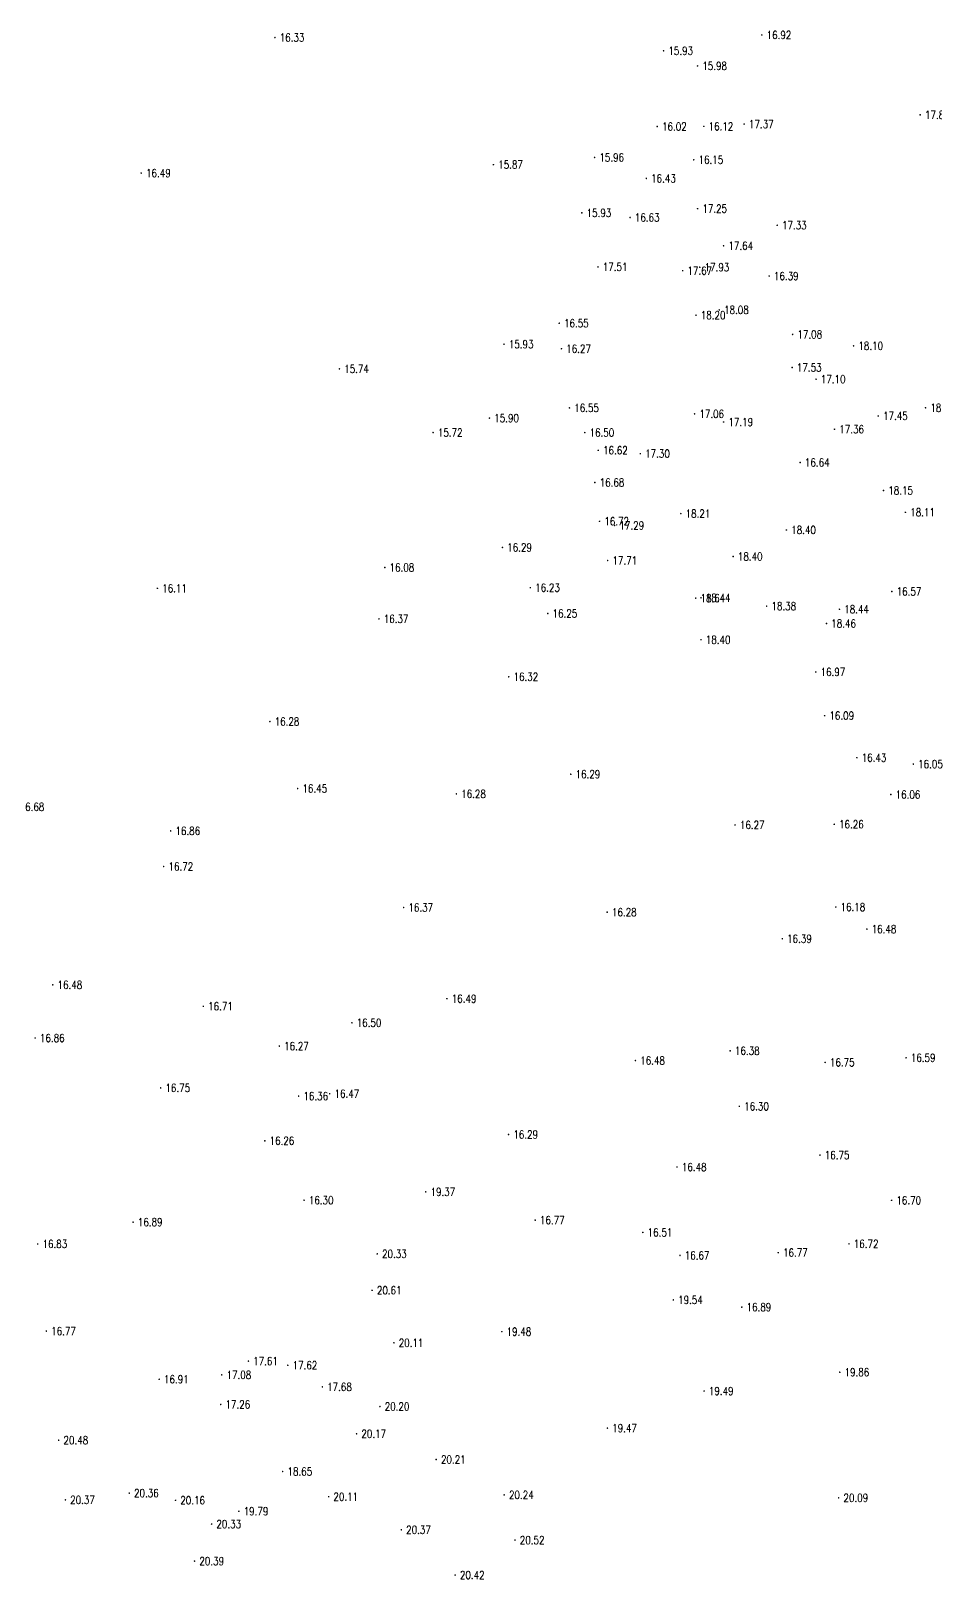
# Model space of a CAD drawing. Extents: x 476861 to 479475, y 2367369 to 2370541.
# Drawn here: x 477506.9 to 477619.9, y 2369036.1 to 2369229.6 of the extents above; entities that cross this region are included whole.
import ezdxf
from ezdxf.enums import TextEntityAlignment as Align

# ---------------------------------------------------------------- set-up
doc = ezdxf.new("R2010")
doc.units = 0
doc.header["$LTSCALE"] = 0.5
doc.layers.get('0').update_dxf_attribs({"linetype": 'CONTINUOUS'})
doc.layers.add('GCD', color=1, linetype='CONTINUOUS')
doc.styles.add('HZ', font='rs.shx', dxfattribs={"width": 0.8, "bigfont": 'hztxt.shx'})

# ---------------------------------------------------------------- blocks, each defined once
blk = doc.blocks.new('GC200')
at = {"linetype": 'Continuous', "const_width": 0.2, "flags": 128}
blk.add_lwpolyline([(-0.1, 0, 1), (0.1, 0, 1)], format="xyb", close=True, dxfattribs=at)

msp = doc.modelspace()

# ---------------------------------------------------------------- block references
at = {"layer": 'GCD', "linetype": 'Continuous'}
ref = msp.add_blockref('GC200', (477537.429, 2369228.772, 16.33), dxfattribs=dict(at, xscale=0.5, yscale=0.5, zscale=0.5))
ref.add_attrib('height', '16.33', dxfattribs={"linetype": 'Continuous', "height": 1, "style": 'HZ', "width": 0.8}).set_placement((477538.029, 2369228.772, 16.33), align=Align.MIDDLE_LEFT)
ref = msp.add_blockref('GC200', (477598.288, 2369229.097, 16.924), dxfattribs=dict(at, xscale=0.5, yscale=0.5, zscale=0.5))
ref.add_attrib('height', '16.92', dxfattribs={"linetype": 'Continuous', "height": 1, "style": 'HZ', "width": 0.8}).set_placement((477598.888, 2369229.097, 16.924), align=Align.MIDDLE_LEFT)
ref = msp.add_blockref('GC200', (477586.009, 2369227.116, 15.926), dxfattribs=dict(at, xscale=0.5, yscale=0.5, zscale=0.5))
ref.add_attrib('height', '15.93', dxfattribs={"linetype": 'Continuous', "height": 1, "style": 'HZ', "width": 0.8}).set_placement((477586.609, 2369227.116, 15.926), align=Align.MIDDLE_LEFT)
ref = msp.add_blockref('GC200', (477590.251, 2369225.227, 15.978), dxfattribs=dict(at, xscale=0.5, yscale=0.5, zscale=0.5))
ref.add_attrib('height', '15.98', dxfattribs={"linetype": 'Continuous', "height": 1, "style": 'HZ', "width": 0.8}).set_placement((477590.851, 2369225.227, 15.978), align=Align.MIDDLE_LEFT)
ref = msp.add_blockref('GC200', (477618.084, 2369219.113, 17.89), dxfattribs=dict(at, xscale=0.5, yscale=0.5, zscale=0.5))
ref.add_attrib('height', '17.89', dxfattribs={"linetype": 'Continuous', "height": 1, "style": 'HZ', "width": 0.8}).set_placement((477618.684, 2369219.113, 17.89), align=Align.MIDDLE_LEFT)
ref = msp.add_blockref('GC200', (477585.212, 2369217.654, 16.02), dxfattribs=dict(at, xscale=0.5, yscale=0.5, zscale=0.5))
ref.add_attrib('height', '16.02', dxfattribs={"linetype": 'Continuous', "height": 1, "style": 'HZ', "width": 0.8}).set_placement((477585.812, 2369217.654, 16.02), align=Align.MIDDLE_LEFT)
ref = msp.add_blockref('GC200', (477591.037, 2369217.675, 16.115), dxfattribs=dict(at, xscale=0.5, yscale=0.5, zscale=0.5))
ref.add_attrib('height', '16.12', dxfattribs={"linetype": 'Continuous', "height": 1, "style": 'HZ', "width": 0.8}).set_placement((477591.637, 2369217.675, 16.115), align=Align.MIDDLE_LEFT)
ref = msp.add_blockref('GC200', (477596.075, 2369217.964, 17.373), dxfattribs=dict(at, xscale=0.5, yscale=0.5, zscale=0.5))
ref.add_attrib('height', '17.37', dxfattribs={"linetype": 'Continuous', "height": 1, "style": 'HZ', "width": 0.8}).set_placement((477596.675, 2369217.964, 17.373), align=Align.MIDDLE_LEFT)
ref = msp.add_blockref('GC200', (477564.735, 2369212.893, 15.87), dxfattribs=dict(at, xscale=0.5, yscale=0.5, zscale=0.5))
ref.add_attrib('height', '15.87', dxfattribs={"linetype": 'Continuous', "height": 1, "style": 'HZ', "width": 0.8}).set_placement((477565.335, 2369212.893, 15.87), align=Align.MIDDLE_LEFT)
ref = msp.add_blockref('GC200', (477577.385, 2369213.791, 15.961), dxfattribs=dict(at, xscale=0.5, yscale=0.5, zscale=0.5))
ref.add_attrib('height', '15.96', dxfattribs={"linetype": 'Continuous', "height": 1, "style": 'HZ', "width": 0.8}).set_placement((477577.985, 2369213.791, 15.961), align=Align.MIDDLE_LEFT)
ref = msp.add_blockref('GC200', (477589.775, 2369213.502, 16.148), dxfattribs=dict(at, xscale=0.5, yscale=0.5, zscale=0.5))
ref.add_attrib('height', '16.15', dxfattribs={"linetype": 'Continuous', "height": 1, "style": 'HZ', "width": 0.8}).set_placement((477590.375, 2369213.502, 16.148), align=Align.MIDDLE_LEFT)
ref = msp.add_blockref('GC200', (477520.717, 2369211.839, 16.49), dxfattribs=dict(at, xscale=0.5, yscale=0.5, zscale=0.5))
ref.add_attrib('height', '16.49', dxfattribs={"linetype": 'Continuous', "height": 1, "style": 'HZ', "width": 0.8}).set_placement((477521.317, 2369211.839, 16.49), align=Align.MIDDLE_LEFT)
ref = msp.add_blockref('GC200', (477583.847, 2369211.173, 16.43), dxfattribs=dict(at, xscale=0.5, yscale=0.5, zscale=0.5))
ref.add_attrib('height', '16.43', dxfattribs={"linetype": 'Continuous', "height": 1, "style": 'HZ', "width": 0.8}).set_placement((477584.447, 2369211.173, 16.43), align=Align.MIDDLE_LEFT)
ref = msp.add_blockref('GC200', (477575.785, 2369206.864, 15.926), dxfattribs=dict(at, xscale=0.5, yscale=0.5, zscale=0.5))
ref.add_attrib('height', '15.93', dxfattribs={"linetype": 'Continuous', "height": 1, "style": 'HZ', "width": 0.8}).set_placement((477576.385, 2369206.864, 15.926), align=Align.MIDDLE_LEFT)
ref = msp.add_blockref('GC200', (477590.254, 2369207.39, 17.254), dxfattribs=dict(at, xscale=0.5, yscale=0.5, zscale=0.5))
ref.add_attrib('height', '17.25', dxfattribs={"linetype": 'Continuous', "height": 1, "style": 'HZ', "width": 0.8}).set_placement((477590.854, 2369207.39, 17.254), align=Align.MIDDLE_LEFT)
ref = msp.add_blockref('GC200', (477581.82, 2369206.286, 16.634), dxfattribs=dict(at, xscale=0.5, yscale=0.5, zscale=0.5))
ref.add_attrib('height', '16.63', dxfattribs={"linetype": 'Continuous', "height": 1, "style": 'HZ', "width": 0.8}).set_placement((477582.42, 2369206.286, 16.634), align=Align.MIDDLE_LEFT)
ref = msp.add_blockref('GC200', (477600.207, 2369205.317, 17.326), dxfattribs=dict(at, xscale=0.5, yscale=0.5, zscale=0.5))
ref.add_attrib('height', '17.33', dxfattribs={"linetype": 'Continuous', "height": 1, "style": 'HZ', "width": 0.8}).set_placement((477600.807, 2369205.317, 17.326), align=Align.MIDDLE_LEFT)
ref = msp.add_blockref('GC200', (477593.511, 2369202.75, 17.642), dxfattribs=dict(at, xscale=0.5, yscale=0.5, zscale=0.5))
ref.add_attrib('height', '17.64', dxfattribs={"linetype": 'Continuous', "height": 1, "style": 'HZ', "width": 0.8}).set_placement((477594.111, 2369202.75, 17.642), align=Align.MIDDLE_LEFT)
ref = msp.add_blockref('GC200', (477577.81, 2369200.107, 17.506), dxfattribs=dict(at, xscale=0.5, yscale=0.5, zscale=0.5))
ref.add_attrib('height', '17.51', dxfattribs={"linetype": 'Continuous', "height": 1, "style": 'HZ', "width": 0.8}).set_placement((477578.41, 2369200.107, 17.506), align=Align.MIDDLE_LEFT)
ref = msp.add_blockref('GC200', (477588.392, 2369199.64, 17.674), dxfattribs=dict(at, xscale=0.5, yscale=0.5, zscale=0.5))
ref.add_attrib('height', '17.67', dxfattribs={"linetype": 'Continuous', "height": 1, "style": 'HZ', "width": 0.8}).set_placement((477588.992, 2369199.64, 17.674), align=Align.MIDDLE_LEFT)
ref = msp.add_blockref('GC200', (477590.532, 2369200.072, 17.933), dxfattribs=dict(at, xscale=0.5, yscale=0.5, zscale=0.5))
ref.add_attrib('height', '17.93', dxfattribs={"linetype": 'Continuous', "height": 1, "style": 'HZ', "width": 0.8}).set_placement((477591.132, 2369200.072, 17.933), align=Align.MIDDLE_LEFT)
ref = msp.add_blockref('GC200', (477599.203, 2369198.971, 16.393), dxfattribs=dict(at, xscale=0.5, yscale=0.5, zscale=0.5))
ref.add_attrib('height', '16.39', dxfattribs={"linetype": 'Continuous', "height": 1, "style": 'HZ', "width": 0.8}).set_placement((477599.803, 2369198.971, 16.393), align=Align.MIDDLE_LEFT)
ref = msp.add_blockref('GC200', (477590.057, 2369194.069, 18.201), dxfattribs=dict(at, xscale=0.5, yscale=0.5, zscale=0.5))
ref.add_attrib('height', '18.20', dxfattribs={"linetype": 'Continuous', "height": 1, "style": 'HZ', "width": 0.8}).set_placement((477590.657, 2369194.069, 18.201), align=Align.MIDDLE_LEFT)
ref = msp.add_blockref('GC200', (477592.97, 2369194.734, 18.081), dxfattribs=dict(at, xscale=0.5, yscale=0.5, zscale=0.5))
ref.add_attrib('height', '18.08', dxfattribs={"linetype": 'Continuous', "height": 1, "style": 'HZ', "width": 0.8}).set_placement((477593.57, 2369194.734, 18.081), align=Align.MIDDLE_LEFT)
ref = msp.add_blockref('GC200', (477572.964, 2369193.077, 16.547), dxfattribs=dict(at, xscale=0.5, yscale=0.5, zscale=0.5))
ref.add_attrib('height', '16.55', dxfattribs={"linetype": 'Continuous', "height": 1, "style": 'HZ', "width": 0.8}).set_placement((477573.564, 2369193.077, 16.547), align=Align.MIDDLE_LEFT)
ref = msp.add_blockref('GC200', (477602.137, 2369191.675, 17.076), dxfattribs=dict(at, xscale=0.5, yscale=0.5, zscale=0.5))
ref.add_attrib('height', '17.08', dxfattribs={"linetype": 'Continuous', "height": 1, "style": 'HZ', "width": 0.8}).set_placement((477602.737, 2369191.675, 17.076), align=Align.MIDDLE_LEFT)
ref = msp.add_blockref('GC200', (477566.062, 2369190.45, 15.926), dxfattribs=dict(at, xscale=0.5, yscale=0.5, zscale=0.5))
ref.add_attrib('height', '15.93', dxfattribs={"linetype": 'Continuous', "height": 1, "style": 'HZ', "width": 0.8}).set_placement((477566.662, 2369190.45, 15.926), align=Align.MIDDLE_LEFT)
ref = msp.add_blockref('GC200', (477573.237, 2369189.888, 16.269), dxfattribs=dict(at, xscale=0.5, yscale=0.5, zscale=0.5))
ref.add_attrib('height', '16.27', dxfattribs={"linetype": 'Continuous', "height": 1, "style": 'HZ', "width": 0.8}).set_placement((477573.837, 2369189.888, 16.269), align=Align.MIDDLE_LEFT)
ref = msp.add_blockref('GC200', (477609.758, 2369190.248, 18.095), dxfattribs=dict(at, xscale=0.5, yscale=0.5, zscale=0.5))
ref.add_attrib('height', '18.10', dxfattribs={"linetype": 'Continuous', "height": 1, "style": 'HZ', "width": 0.8}).set_placement((477610.358, 2369190.248, 18.095), align=Align.MIDDLE_LEFT)
ref = msp.add_blockref('GC200', (477602.074, 2369187.54, 17.529), dxfattribs=dict(at, xscale=0.5, yscale=0.5, zscale=0.5))
ref.add_attrib('height', '17.53', dxfattribs={"linetype": 'Continuous', "height": 1, "style": 'HZ', "width": 0.8}).set_placement((477602.674, 2369187.54, 17.529), align=Align.MIDDLE_LEFT)
ref = msp.add_blockref('GC200', (477545.486, 2369187.368, 15.74), dxfattribs=dict(at, xscale=0.5, yscale=0.5, zscale=0.5))
ref.add_attrib('height', '15.74', dxfattribs={"linetype": 'Continuous', "height": 1, "style": 'HZ', "width": 0.8}).set_placement((477546.086, 2369187.368, 15.74), align=Align.MIDDLE_LEFT)
ref = msp.add_blockref('GC200', (477605.068, 2369186.081, 17.098), dxfattribs=dict(at, xscale=0.5, yscale=0.5, zscale=0.5))
ref.add_attrib('height', '17.10', dxfattribs={"linetype": 'Continuous', "height": 1, "style": 'HZ', "width": 0.8}).set_placement((477605.668, 2369186.081, 17.098), align=Align.MIDDLE_LEFT)
ref = msp.add_blockref('GC200', (477574.239, 2369182.495, 16.55), dxfattribs=dict(at, xscale=0.5, yscale=0.5, zscale=0.5))
ref.add_attrib('height', '16.55', dxfattribs={"linetype": 'Continuous', "height": 1, "style": 'HZ', "width": 0.8}).set_placement((477574.839, 2369182.495, 16.55), align=Align.MIDDLE_LEFT)
ref = msp.add_blockref('GC200', (477589.884, 2369181.739, 17.062), dxfattribs=dict(at, xscale=0.5, yscale=0.5, zscale=0.5))
ref.add_attrib('height', '17.06', dxfattribs={"linetype": 'Continuous', "height": 1, "style": 'HZ', "width": 0.8}).set_placement((477590.484, 2369181.739, 17.062), align=Align.MIDDLE_LEFT)
ref = msp.add_blockref('GC200', (477618.754, 2369182.51, 18.849), dxfattribs=dict(at, xscale=0.5, yscale=0.5, zscale=0.5))
ref.add_attrib('height', '18.85', dxfattribs={"linetype": 'Continuous', "height": 1, "style": 'HZ', "width": 0.8}).set_placement((477619.354, 2369182.51, 18.849), align=Align.MIDDLE_LEFT)
ref = msp.add_blockref('GC200', (477564.239, 2369181.213, 15.897), dxfattribs=dict(at, xscale=0.5, yscale=0.5, zscale=0.5))
ref.add_attrib('height', '15.90', dxfattribs={"linetype": 'Continuous', "height": 1, "style": 'HZ', "width": 0.8}).set_placement((477564.839, 2369181.213, 15.897), align=Align.MIDDLE_LEFT)
ref = msp.add_blockref('GC200', (477593.505, 2369180.729, 17.194), dxfattribs=dict(at, xscale=0.5, yscale=0.5, zscale=0.5))
ref.add_attrib('height', '17.19', dxfattribs={"linetype": 'Continuous', "height": 1, "style": 'HZ', "width": 0.8}).set_placement((477594.105, 2369180.729, 17.194), align=Align.MIDDLE_LEFT)
ref = msp.add_blockref('GC200', (477607.37, 2369179.827, 17.355), dxfattribs=dict(at, xscale=0.5, yscale=0.5, zscale=0.5))
ref.add_attrib('height', '17.36', dxfattribs={"linetype": 'Continuous', "height": 1, "style": 'HZ', "width": 0.8}).set_placement((477607.97, 2369179.827, 17.355), align=Align.MIDDLE_LEFT)
ref = msp.add_blockref('GC200', (477612.841, 2369181.481, 17.45), dxfattribs=dict(at, xscale=0.5, yscale=0.5, zscale=0.5))
ref.add_attrib('height', '17.45', dxfattribs={"linetype": 'Continuous', "height": 1, "style": 'HZ', "width": 0.8}).set_placement((477613.441, 2369181.481, 17.45), align=Align.MIDDLE_LEFT)
ref = msp.add_blockref('GC200', (477557.196, 2369179.409, 15.723), dxfattribs=dict(at, xscale=0.5, yscale=0.5, zscale=0.5))
ref.add_attrib('height', '15.72', dxfattribs={"linetype": 'Continuous', "height": 1, "style": 'HZ', "width": 0.8}).set_placement((477557.796, 2369179.409, 15.723), align=Align.MIDDLE_LEFT)
ref = msp.add_blockref('GC200', (477576.152, 2369179.406, 16.502), dxfattribs=dict(at, xscale=0.5, yscale=0.5, zscale=0.5))
ref.add_attrib('height', '16.50', dxfattribs={"linetype": 'Continuous', "height": 1, "style": 'HZ', "width": 0.8}).set_placement((477576.752, 2369179.406, 16.502), align=Align.MIDDLE_LEFT)
ref = msp.add_blockref('GC200', (477577.844, 2369177.191, 16.62), dxfattribs=dict(at, xscale=0.5, yscale=0.5, zscale=0.5))
ref.add_attrib('height', '16.62', dxfattribs={"linetype": 'Continuous', "height": 1, "style": 'HZ', "width": 0.8}).set_placement((477578.444, 2369177.191, 16.62), align=Align.MIDDLE_LEFT)
ref = msp.add_blockref('GC200', (477583.104, 2369176.775, 17.295), dxfattribs=dict(at, xscale=0.5, yscale=0.5, zscale=0.5))
ref.add_attrib('height', '17.30', dxfattribs={"linetype": 'Continuous', "height": 1, "style": 'HZ', "width": 0.8}).set_placement((477583.704, 2369176.775, 17.295), align=Align.MIDDLE_LEFT)
ref = msp.add_blockref('GC200', (477603.074, 2369175.671, 16.64), dxfattribs=dict(at, xscale=0.5, yscale=0.5, zscale=0.5))
ref.add_attrib('height', '16.64', dxfattribs={"linetype": 'Continuous', "height": 1, "style": 'HZ', "width": 0.8}).set_placement((477603.674, 2369175.671, 16.64), align=Align.MIDDLE_LEFT)
ref = msp.add_blockref('GC200', (477577.42, 2369173.173, 16.679), dxfattribs=dict(at, xscale=0.5, yscale=0.5, zscale=0.5))
ref.add_attrib('height', '16.68', dxfattribs={"linetype": 'Continuous', "height": 1, "style": 'HZ', "width": 0.8}).set_placement((477578.02, 2369173.173, 16.679), align=Align.MIDDLE_LEFT)
ref = msp.add_blockref('GC200', (477613.5, 2369172.173, 18.146), dxfattribs=dict(at, xscale=0.5, yscale=0.5, zscale=0.5))
ref.add_attrib('height', '18.15', dxfattribs={"linetype": 'Continuous', "height": 1, "style": 'HZ', "width": 0.8}).set_placement((477614.1, 2369172.173, 18.146), align=Align.MIDDLE_LEFT)
ref = msp.add_blockref('GC200', (477578.003, 2369168.32, 16.719), dxfattribs=dict(at, xscale=0.5, yscale=0.5, zscale=0.5))
ref.add_attrib('height', '16.72', dxfattribs={"linetype": 'Continuous', "height": 1, "style": 'HZ', "width": 0.8}).set_placement((477578.603, 2369168.32, 16.719), align=Align.MIDDLE_LEFT)
ref = msp.add_blockref('GC200', (477588.164, 2369169.28, 18.206), dxfattribs=dict(at, xscale=0.5, yscale=0.5, zscale=0.5))
ref.add_attrib('height', '18.21', dxfattribs={"linetype": 'Continuous', "height": 1, "style": 'HZ', "width": 0.8}).set_placement((477588.764, 2369169.28, 18.206), align=Align.MIDDLE_LEFT)
ref = msp.add_blockref('GC200', (477616.236, 2369169.445, 18.114), dxfattribs=dict(at, xscale=0.5, yscale=0.5, zscale=0.5))
ref.add_attrib('height', '18.11', dxfattribs={"linetype": 'Continuous', "height": 1, "style": 'HZ', "width": 0.8}).set_placement((477616.836, 2369169.445, 18.114), align=Align.MIDDLE_LEFT)
ref = msp.add_blockref('GC200', (477579.894, 2369167.796, 17.288), dxfattribs=dict(at, xscale=0.5, yscale=0.5, zscale=0.5))
ref.add_attrib('height', '17.29', dxfattribs={"linetype": 'Continuous', "height": 1, "style": 'HZ', "width": 0.8}).set_placement((477580.494, 2369167.796, 17.288), align=Align.MIDDLE_LEFT)
ref = msp.add_blockref('GC200', (477601.359, 2369167.238, 18.4), dxfattribs=dict(at, xscale=0.5, yscale=0.5, zscale=0.5))
ref.add_attrib('height', '18.40', dxfattribs={"linetype": 'Continuous', "height": 1, "style": 'HZ', "width": 0.8}).set_placement((477601.959, 2369167.238, 18.4), align=Align.MIDDLE_LEFT)
ref = msp.add_blockref('GC200', (477565.866, 2369165.054, 16.29), dxfattribs=dict(at, xscale=0.5, yscale=0.5, zscale=0.5))
ref.add_attrib('height', '16.29', dxfattribs={"linetype": 'Continuous', "height": 1, "style": 'HZ', "width": 0.8}).set_placement((477566.466, 2369165.054, 16.29), align=Align.MIDDLE_LEFT)
ref = msp.add_blockref('GC200', (477551.158, 2369162.548, 16.084), dxfattribs=dict(at, xscale=0.5, yscale=0.5, zscale=0.5))
ref.add_attrib('height', '16.08', dxfattribs={"linetype": 'Continuous', "height": 1, "style": 'HZ', "width": 0.8}).set_placement((477551.758, 2369162.548, 16.084), align=Align.MIDDLE_LEFT)
ref = msp.add_blockref('GC200', (477579.02, 2369163.422, 17.708), dxfattribs=dict(at, xscale=0.5, yscale=0.5, zscale=0.5))
ref.add_attrib('height', '17.71', dxfattribs={"linetype": 'Continuous', "height": 1, "style": 'HZ', "width": 0.8}).set_placement((477579.62, 2369163.422, 17.708), align=Align.MIDDLE_LEFT)
ref = msp.add_blockref('GC200', (477594.699, 2369163.921, 18.4), dxfattribs=dict(at, xscale=0.5, yscale=0.5, zscale=0.5))
ref.add_attrib('height', '18.40', dxfattribs={"linetype": 'Continuous', "height": 1, "style": 'HZ', "width": 0.8}).set_placement((477595.299, 2369163.921, 18.4), align=Align.MIDDLE_LEFT)
ref = msp.add_blockref('GC200', (477522.74, 2369159.942, 16.11), dxfattribs=dict(at, xscale=0.5, yscale=0.5, zscale=0.5))
ref.add_attrib('height', '16.11', dxfattribs={"linetype": 'Continuous', "height": 1, "style": 'HZ', "width": 0.8}).set_placement((477523.34, 2369159.942, 16.11), align=Align.MIDDLE_LEFT)
ref = msp.add_blockref('GC200', (477569.357, 2369160.023, 16.229), dxfattribs=dict(at, xscale=0.5, yscale=0.5, zscale=0.5))
ref.add_attrib('height', '16.23', dxfattribs={"linetype": 'Continuous', "height": 1, "style": 'HZ', "width": 0.8}).set_placement((477569.957, 2369160.023, 16.229), align=Align.MIDDLE_LEFT)
ref = msp.add_blockref('GC200', (477590.025, 2369158.72, 18.641), dxfattribs=dict(at, xscale=0.5, yscale=0.5, zscale=0.5))
ref.add_attrib('height', '18.64', dxfattribs={"linetype": 'Continuous', "height": 1, "style": 'HZ', "width": 0.8}).set_placement((477590.625, 2369158.72, 18.641), align=Align.MIDDLE_LEFT)
ref = msp.add_blockref('GC200', (477590.684, 2369158.767, 18.442), dxfattribs=dict(at, xscale=0.5, yscale=0.5, zscale=0.5))
ref.add_attrib('height', '18.44', dxfattribs={"linetype": 'Continuous', "height": 1, "style": 'HZ', "width": 0.8}).set_placement((477591.284, 2369158.767, 18.442), align=Align.MIDDLE_LEFT)
ref = msp.add_blockref('GC200', (477614.54, 2369159.552, 16.565), dxfattribs=dict(at, xscale=0.5, yscale=0.5, zscale=0.5))
ref.add_attrib('height', '16.57', dxfattribs={"linetype": 'Continuous', "height": 1, "style": 'HZ', "width": 0.8}).set_placement((477615.14, 2369159.552, 16.565), align=Align.MIDDLE_LEFT)
ref = msp.add_blockref('GC200', (477571.531, 2369156.802, 16.245), dxfattribs=dict(at, xscale=0.5, yscale=0.5, zscale=0.5))
ref.add_attrib('height', '16.25', dxfattribs={"linetype": 'Continuous', "height": 1, "style": 'HZ', "width": 0.8}).set_placement((477572.131, 2369156.802, 16.245), align=Align.MIDDLE_LEFT)
ref = msp.add_blockref('GC200', (477598.889, 2369157.719, 18.379), dxfattribs=dict(at, xscale=0.5, yscale=0.5, zscale=0.5))
ref.add_attrib('height', '18.38', dxfattribs={"linetype": 'Continuous', "height": 1, "style": 'HZ', "width": 0.8}).set_placement((477599.489, 2369157.719, 18.379), align=Align.MIDDLE_LEFT)
ref = msp.add_blockref('GC200', (477607.986, 2369157.327, 18.437), dxfattribs=dict(at, xscale=0.5, yscale=0.5, zscale=0.5))
ref.add_attrib('height', '18.44', dxfattribs={"linetype": 'Continuous', "height": 1, "style": 'HZ', "width": 0.8}).set_placement((477608.586, 2369157.327, 18.437), align=Align.MIDDLE_LEFT)
ref = msp.add_blockref('GC200', (477550.433, 2369156.126, 16.37), dxfattribs=dict(at, xscale=0.5, yscale=0.5, zscale=0.5))
ref.add_attrib('height', '16.37', dxfattribs={"linetype": 'Continuous', "height": 1, "style": 'HZ', "width": 0.8}).set_placement((477551.033, 2369156.126, 16.37), align=Align.MIDDLE_LEFT)
ref = msp.add_blockref('GC200', (477606.37, 2369155.552, 18.46), dxfattribs=dict(at, xscale=0.5, yscale=0.5, zscale=0.5))
ref.add_attrib('height', '18.46', dxfattribs={"linetype": 'Continuous', "height": 1, "style": 'HZ', "width": 0.8}).set_placement((477606.97, 2369155.552, 18.46), align=Align.MIDDLE_LEFT)
ref = msp.add_blockref('GC200', (477590.683, 2369153.524, 18.404), dxfattribs=dict(at, xscale=0.5, yscale=0.5, zscale=0.5))
ref.add_attrib('height', '18.40', dxfattribs={"linetype": 'Continuous', "height": 1, "style": 'HZ', "width": 0.8}).set_placement((477591.283, 2369153.524, 18.404), align=Align.MIDDLE_LEFT)
ref = msp.add_blockref('GC200', (477566.652, 2369148.896, 16.315), dxfattribs=dict(at, xscale=0.5, yscale=0.5, zscale=0.5))
ref.add_attrib('height', '16.32', dxfattribs={"linetype": 'Continuous', "height": 1, "style": 'HZ', "width": 0.8}).set_placement((477567.252, 2369148.896, 16.315), align=Align.MIDDLE_LEFT)
ref = msp.add_blockref('GC200', (477605.027, 2369149.491, 16.967), dxfattribs=dict(at, xscale=0.5, yscale=0.5, zscale=0.5))
ref.add_attrib('height', '16.97', dxfattribs={"linetype": 'Continuous', "height": 1, "style": 'HZ', "width": 0.8}).set_placement((477605.627, 2369149.491, 16.967), align=Align.MIDDLE_LEFT)
ref = msp.add_blockref('GC200', (477536.797, 2369143.299, 16.281), dxfattribs=dict(at, xscale=0.5, yscale=0.5, zscale=0.5))
ref.add_attrib('height', '16.28', dxfattribs={"linetype": 'Continuous', "height": 1, "style": 'HZ', "width": 0.8}).set_placement((477537.397, 2369143.299, 16.281), align=Align.MIDDLE_LEFT)
ref = msp.add_blockref('GC200', (477606.135, 2369144.034, 16.089), dxfattribs=dict(at, xscale=0.5, yscale=0.5, zscale=0.5))
ref.add_attrib('height', '16.09', dxfattribs={"linetype": 'Continuous', "height": 1, "style": 'HZ', "width": 0.8}).set_placement((477606.735, 2369144.034, 16.089), align=Align.MIDDLE_LEFT)
ref = msp.add_blockref('GC200', (477610.171, 2369138.78, 16.426), dxfattribs=dict(at, xscale=0.5, yscale=0.5, zscale=0.5))
ref.add_attrib('height', '16.43', dxfattribs={"linetype": 'Continuous', "height": 1, "style": 'HZ', "width": 0.8}).set_placement((477610.771, 2369138.78, 16.426), align=Align.MIDDLE_LEFT)
ref = msp.add_blockref('GC200', (477617.225, 2369137.984, 16.052), dxfattribs=dict(at, xscale=0.5, yscale=0.5, zscale=0.5))
ref.add_attrib('height', '16.05', dxfattribs={"linetype": 'Continuous', "height": 1, "style": 'HZ', "width": 0.8}).set_placement((477617.825, 2369137.984, 16.052), align=Align.MIDDLE_LEFT)
ref = msp.add_blockref('GC200', (477574.408, 2369136.717, 16.29), dxfattribs=dict(at, xscale=0.5, yscale=0.5, zscale=0.5))
ref.add_attrib('height', '16.29', dxfattribs={"linetype": 'Continuous', "height": 1, "style": 'HZ', "width": 0.8}).set_placement((477575.008, 2369136.717, 16.29), align=Align.MIDDLE_LEFT)
ref = msp.add_blockref('GC200', (477540.266, 2369134.924, 16.45), dxfattribs=dict(at, xscale=0.5, yscale=0.5, zscale=0.5))
ref.add_attrib('height', '16.45', dxfattribs={"linetype": 'Continuous', "height": 1, "style": 'HZ', "width": 0.8}).set_placement((477540.866, 2369134.924, 16.45), align=Align.MIDDLE_LEFT)
ref = msp.add_blockref('GC200', (477560.106, 2369134.258, 16.278), dxfattribs=dict(at, xscale=0.5, yscale=0.5, zscale=0.5))
ref.add_attrib('height', '16.28', dxfattribs={"linetype": 'Continuous', "height": 1, "style": 'HZ', "width": 0.8}).set_placement((477560.706, 2369134.258, 16.278), align=Align.MIDDLE_LEFT)
ref = msp.add_blockref('GC200', (477614.412, 2369134.176, 16.062), dxfattribs=dict(at, xscale=0.5, yscale=0.5, zscale=0.5))
ref.add_attrib('height', '16.06', dxfattribs={"linetype": 'Continuous', "height": 1, "style": 'HZ', "width": 0.8}).set_placement((477615.012, 2369134.176, 16.062), align=Align.MIDDLE_LEFT)
ref = msp.add_blockref('GC200', (477504.918, 2369132.638, 16.68), dxfattribs=dict(at, xscale=0.5, yscale=0.5, zscale=0.5))
ref.add_attrib('height', '16.68', dxfattribs={"linetype": 'Continuous', "height": 1, "style": 'HZ', "width": 0.8}).set_placement((477505.518, 2369132.638, 16.68), align=Align.MIDDLE_LEFT)
ref = msp.add_blockref('GC200', (477524.395, 2369129.628, 16.857), dxfattribs=dict(at, xscale=0.5, yscale=0.5, zscale=0.5))
ref.add_attrib('height', '16.86', dxfattribs={"linetype": 'Continuous', "height": 1, "style": 'HZ', "width": 0.8}).set_placement((477524.995, 2369129.628, 16.857), align=Align.MIDDLE_LEFT)
ref = msp.add_blockref('GC200', (477594.941, 2369130.374, 16.27), dxfattribs=dict(at, xscale=0.5, yscale=0.5, zscale=0.5))
ref.add_attrib('height', '16.27', dxfattribs={"linetype": 'Continuous', "height": 1, "style": 'HZ', "width": 0.8}).set_placement((477595.541, 2369130.374, 16.27), align=Align.MIDDLE_LEFT)
ref = msp.add_blockref('GC200', (477607.341, 2369130.458, 16.26), dxfattribs=dict(at, xscale=0.5, yscale=0.5, zscale=0.5))
ref.add_attrib('height', '16.26', dxfattribs={"linetype": 'Continuous', "height": 1, "style": 'HZ', "width": 0.8}).set_placement((477607.941, 2369130.458, 16.26), align=Align.MIDDLE_LEFT)
ref = msp.add_blockref('GC200', (477523.522, 2369125.185, 16.72), dxfattribs=dict(at, xscale=0.5, yscale=0.5, zscale=0.5))
ref.add_attrib('height', '16.72', dxfattribs={"linetype": 'Continuous', "height": 1, "style": 'HZ', "width": 0.8}).set_placement((477524.122, 2369125.185, 16.72), align=Align.MIDDLE_LEFT)
ref = msp.add_blockref('GC200', (477553.518, 2369120.059, 16.365), dxfattribs=dict(at, xscale=0.5, yscale=0.5, zscale=0.5))
ref.add_attrib('height', '16.37', dxfattribs={"linetype": 'Continuous', "height": 1, "style": 'HZ', "width": 0.8}).set_placement((477554.118, 2369120.059, 16.365), align=Align.MIDDLE_LEFT)
ref = msp.add_blockref('GC200', (477607.53, 2369120.119, 16.184), dxfattribs=dict(at, xscale=0.5, yscale=0.5, zscale=0.5))
ref.add_attrib('height', '16.18', dxfattribs={"linetype": 'Continuous', "height": 1, "style": 'HZ', "width": 0.8}).set_placement((477608.13, 2369120.119, 16.184), align=Align.MIDDLE_LEFT)
ref = msp.add_blockref('GC200', (477578.955, 2369119.47, 16.28), dxfattribs=dict(at, xscale=0.5, yscale=0.5, zscale=0.5))
ref.add_attrib('height', '16.28', dxfattribs={"linetype": 'Continuous', "height": 1, "style": 'HZ', "width": 0.8}).set_placement((477579.555, 2369119.47, 16.28), align=Align.MIDDLE_LEFT)
ref = msp.add_blockref('GC200', (477600.848, 2369116.159, 16.389), dxfattribs=dict(at, xscale=0.5, yscale=0.5, zscale=0.5))
ref.add_attrib('height', '16.39', dxfattribs={"linetype": 'Continuous', "height": 1, "style": 'HZ', "width": 0.8}).set_placement((477601.448, 2369116.159, 16.389), align=Align.MIDDLE_LEFT)
ref = msp.add_blockref('GC200', (477611.419, 2369117.36, 16.48), dxfattribs=dict(at, xscale=0.5, yscale=0.5, zscale=0.5))
ref.add_attrib('height', '16.48', dxfattribs={"linetype": 'Continuous', "height": 1, "style": 'HZ', "width": 0.8}).set_placement((477612.019, 2369117.36, 16.48), align=Align.MIDDLE_LEFT)
ref = msp.add_blockref('GC200', (477509.658, 2369110.395, 16.48), dxfattribs=dict(at, xscale=0.5, yscale=0.5, zscale=0.5))
ref.add_attrib('height', '16.48', dxfattribs={"linetype": 'Continuous', "height": 1, "style": 'HZ', "width": 0.8}).set_placement((477510.258, 2369110.395, 16.48), align=Align.MIDDLE_LEFT)
ref = msp.add_blockref('GC200', (477558.928, 2369108.666, 16.49), dxfattribs=dict(at, xscale=0.5, yscale=0.5, zscale=0.5))
ref.add_attrib('height', '16.49', dxfattribs={"linetype": 'Continuous', "height": 1, "style": 'HZ', "width": 0.8}).set_placement((477559.528, 2369108.666, 16.49), align=Align.MIDDLE_LEFT)
ref = msp.add_blockref('GC200', (477528.479, 2369107.715, 16.71), dxfattribs=dict(at, xscale=0.5, yscale=0.5, zscale=0.5))
ref.add_attrib('height', '16.71', dxfattribs={"linetype": 'Continuous', "height": 1, "style": 'HZ', "width": 0.8}).set_placement((477529.079, 2369107.715, 16.71), align=Align.MIDDLE_LEFT)
ref = msp.add_blockref('GC200', (477547.051, 2369105.652, 16.496), dxfattribs=dict(at, xscale=0.5, yscale=0.5, zscale=0.5))
ref.add_attrib('height', '16.50', dxfattribs={"linetype": 'Continuous', "height": 1, "style": 'HZ', "width": 0.8}).set_placement((477547.651, 2369105.652, 16.496), align=Align.MIDDLE_LEFT)
ref = msp.add_blockref('GC200', (477507.457, 2369103.75, 16.863), dxfattribs=dict(at, xscale=0.5, yscale=0.5, zscale=0.5))
ref.add_attrib('height', '16.86', dxfattribs={"linetype": 'Continuous', "height": 1, "style": 'HZ', "width": 0.8}).set_placement((477508.057, 2369103.75, 16.863), align=Align.MIDDLE_LEFT)
ref = msp.add_blockref('GC200', (477537.978, 2369102.743, 16.266), dxfattribs=dict(at, xscale=0.5, yscale=0.5, zscale=0.5))
ref.add_attrib('height', '16.27', dxfattribs={"linetype": 'Continuous', "height": 1, "style": 'HZ', "width": 0.8}).set_placement((477538.578, 2369102.743, 16.266), align=Align.MIDDLE_LEFT)
ref = msp.add_blockref('GC200', (477582.483, 2369100.932, 16.48), dxfattribs=dict(at, xscale=0.5, yscale=0.5, zscale=0.5))
ref.add_attrib('height', '16.48', dxfattribs={"linetype": 'Continuous', "height": 1, "style": 'HZ', "width": 0.8}).set_placement((477583.083, 2369100.932, 16.48), align=Align.MIDDLE_LEFT)
ref = msp.add_blockref('GC200', (477594.331, 2369102.155, 16.375), dxfattribs=dict(at, xscale=0.5, yscale=0.5, zscale=0.5))
ref.add_attrib('height', '16.38', dxfattribs={"linetype": 'Continuous', "height": 1, "style": 'HZ', "width": 0.8}).set_placement((477594.931, 2369102.155, 16.375), align=Align.MIDDLE_LEFT)
ref = msp.add_blockref('GC200', (477606.201, 2369100.706, 16.75), dxfattribs=dict(at, xscale=0.5, yscale=0.5, zscale=0.5))
ref.add_attrib('height', '16.75', dxfattribs={"linetype": 'Continuous', "height": 1, "style": 'HZ', "width": 0.8}).set_placement((477606.801, 2369100.706, 16.75), align=Align.MIDDLE_LEFT)
ref = msp.add_blockref('GC200', (477616.314, 2369101.281, 16.588), dxfattribs=dict(at, xscale=0.5, yscale=0.5, zscale=0.5))
ref.add_attrib('height', '16.59', dxfattribs={"linetype": 'Continuous', "height": 1, "style": 'HZ', "width": 0.8}).set_placement((477616.914, 2369101.281, 16.588), align=Align.MIDDLE_LEFT)
ref = msp.add_blockref('GC200', (477523.144, 2369097.513, 16.75), dxfattribs=dict(at, xscale=0.5, yscale=0.5, zscale=0.5))
ref.add_attrib('height', '16.75', dxfattribs={"linetype": 'Continuous', "height": 1, "style": 'HZ', "width": 0.8}).set_placement((477523.744, 2369097.513, 16.75), align=Align.MIDDLE_LEFT)
ref = msp.add_blockref('GC200', (477544.275, 2369096.79, 16.469), dxfattribs=dict(at, xscale=0.5, yscale=0.5, zscale=0.5))
ref.add_attrib('height', '16.47', dxfattribs={"linetype": 'Continuous', "height": 1, "style": 'HZ', "width": 0.8}).set_placement((477544.875, 2369096.79, 16.469), align=Align.MIDDLE_LEFT)
ref = msp.add_blockref('GC200', (477540.391, 2369096.489, 16.355), dxfattribs=dict(at, xscale=0.5, yscale=0.5, zscale=0.5))
ref.add_attrib('height', '16.36', dxfattribs={"linetype": 'Continuous', "height": 1, "style": 'HZ', "width": 0.8}).set_placement((477540.991, 2369096.489, 16.355), align=Align.MIDDLE_LEFT)
ref = msp.add_blockref('GC200', (477595.481, 2369095.209, 16.297), dxfattribs=dict(at, xscale=0.5, yscale=0.5, zscale=0.5))
ref.add_attrib('height', '16.30', dxfattribs={"linetype": 'Continuous', "height": 1, "style": 'HZ', "width": 0.8}).set_placement((477596.081, 2369095.209, 16.297), align=Align.MIDDLE_LEFT)
ref = msp.add_blockref('GC200', (477536.164, 2369090.908, 16.257), dxfattribs=dict(at, xscale=0.5, yscale=0.5, zscale=0.5))
ref.add_attrib('height', '16.26', dxfattribs={"linetype": 'Continuous', "height": 1, "style": 'HZ', "width": 0.8}).set_placement((477536.764, 2369090.908, 16.257), align=Align.MIDDLE_LEFT)
ref = msp.add_blockref('GC200', (477566.631, 2369091.691, 16.29), dxfattribs=dict(at, xscale=0.5, yscale=0.5, zscale=0.5))
ref.add_attrib('height', '16.29', dxfattribs={"linetype": 'Continuous', "height": 1, "style": 'HZ', "width": 0.8}).set_placement((477567.231, 2369091.691, 16.29), align=Align.MIDDLE_LEFT)
ref = msp.add_blockref('GC200', (477605.553, 2369089.123, 16.752), dxfattribs=dict(at, xscale=0.5, yscale=0.5, zscale=0.5))
ref.add_attrib('height', '16.75', dxfattribs={"linetype": 'Continuous', "height": 1, "style": 'HZ', "width": 0.8}).set_placement((477606.153, 2369089.123, 16.752), align=Align.MIDDLE_LEFT)
ref = msp.add_blockref('GC200', (477587.689, 2369087.627, 16.483), dxfattribs=dict(at, xscale=0.5, yscale=0.5, zscale=0.5))
ref.add_attrib('height', '16.48', dxfattribs={"linetype": 'Continuous', "height": 1, "style": 'HZ', "width": 0.8}).set_placement((477588.289, 2369087.627, 16.483), align=Align.MIDDLE_LEFT)
ref = msp.add_blockref('GC200', (477541.067, 2369083.483, 16.3), dxfattribs=dict(at, xscale=0.5, yscale=0.5, zscale=0.5))
ref.add_attrib('height', '16.30', dxfattribs={"linetype": 'Continuous', "height": 1, "style": 'HZ', "width": 0.8}).set_placement((477541.667, 2369083.483, 16.3), align=Align.MIDDLE_LEFT)
ref = msp.add_blockref('GC200', (477556.274, 2369084.52, 19.37), dxfattribs=dict(at, xscale=0.5, yscale=0.5, zscale=0.5))
ref.add_attrib('height', '19.37', dxfattribs={"linetype": 'Continuous', "height": 1, "style": 'HZ', "width": 0.8}).set_placement((477556.874, 2369084.52, 19.37), align=Align.MIDDLE_LEFT)
ref = msp.add_blockref('GC200', (477614.509, 2369083.463, 16.695), dxfattribs=dict(at, xscale=0.5, yscale=0.5, zscale=0.5))
ref.add_attrib('height', '16.70', dxfattribs={"linetype": 'Continuous', "height": 1, "style": 'HZ', "width": 0.8}).set_placement((477615.109, 2369083.463, 16.695), align=Align.MIDDLE_LEFT)
ref = msp.add_blockref('GC200', (477519.697, 2369080.738, 16.89), dxfattribs=dict(at, xscale=0.5, yscale=0.5, zscale=0.5))
ref.add_attrib('height', '16.89', dxfattribs={"linetype": 'Continuous', "height": 1, "style": 'HZ', "width": 0.8}).set_placement((477520.297, 2369080.738, 16.89), align=Align.MIDDLE_LEFT)
ref = msp.add_blockref('GC200', (477569.956, 2369080.995, 16.77), dxfattribs=dict(at, xscale=0.5, yscale=0.5, zscale=0.5))
ref.add_attrib('height', '16.77', dxfattribs={"linetype": 'Continuous', "height": 1, "style": 'HZ', "width": 0.8}).set_placement((477570.556, 2369080.995, 16.77), align=Align.MIDDLE_LEFT)
ref = msp.add_blockref('GC200', (477583.414, 2369079.456, 16.507), dxfattribs=dict(at, xscale=0.5, yscale=0.5, zscale=0.5))
ref.add_attrib('height', '16.51', dxfattribs={"linetype": 'Continuous', "height": 1, "style": 'HZ', "width": 0.8}).set_placement((477584.014, 2369079.456, 16.507), align=Align.MIDDLE_LEFT)
ref = msp.add_blockref('GC200', (477507.774, 2369078.01, 16.83), dxfattribs=dict(at, xscale=0.5, yscale=0.5, zscale=0.5))
ref.add_attrib('height', '16.83', dxfattribs={"linetype": 'Continuous', "height": 1, "style": 'HZ', "width": 0.8}).set_placement((477508.374, 2369078.01, 16.83), align=Align.MIDDLE_LEFT)
ref = msp.add_blockref('GC200', (477609.181, 2369078.031, 16.72), dxfattribs=dict(at, xscale=0.5, yscale=0.5, zscale=0.5))
ref.add_attrib('height', '16.72', dxfattribs={"linetype": 'Continuous', "height": 1, "style": 'HZ', "width": 0.8}).set_placement((477609.781, 2369078.031, 16.72), align=Align.MIDDLE_LEFT)
ref = msp.add_blockref('GC200', (477550.218, 2369076.771, 20.33), dxfattribs=dict(at, xscale=0.5, yscale=0.5, zscale=0.5))
ref.add_attrib('height', '20.33', dxfattribs={"linetype": 'Continuous', "height": 1, "style": 'HZ', "width": 0.8}).set_placement((477550.818, 2369076.771, 20.33), align=Align.MIDDLE_LEFT)
ref = msp.add_blockref('GC200', (477588.056, 2369076.584, 16.669), dxfattribs=dict(at, xscale=0.5, yscale=0.5, zscale=0.5))
ref.add_attrib('height', '16.67', dxfattribs={"linetype": 'Continuous', "height": 1, "style": 'HZ', "width": 0.8}).set_placement((477588.656, 2369076.584, 16.669), align=Align.MIDDLE_LEFT)
ref = msp.add_blockref('GC200', (477600.339, 2369076.927, 16.77), dxfattribs=dict(at, xscale=0.5, yscale=0.5, zscale=0.5))
ref.add_attrib('height', '16.77', dxfattribs={"linetype": 'Continuous', "height": 1, "style": 'HZ', "width": 0.8}).set_placement((477600.939, 2369076.927, 16.77), align=Align.MIDDLE_LEFT)
ref = msp.add_blockref('GC200', (477549.572, 2369072.223, 20.607), dxfattribs=dict(at, xscale=0.5, yscale=0.5, zscale=0.5))
ref.add_attrib('height', '20.61', dxfattribs={"linetype": 'Continuous', "height": 1, "style": 'HZ', "width": 0.8}).set_placement((477550.172, 2369072.223, 20.607), align=Align.MIDDLE_LEFT)
ref = msp.add_blockref('GC200', (477587.223, 2369071.022, 19.54), dxfattribs=dict(at, xscale=0.5, yscale=0.5, zscale=0.5))
ref.add_attrib('height', '19.54', dxfattribs={"linetype": 'Continuous', "height": 1, "style": 'HZ', "width": 0.8}).set_placement((477587.823, 2369071.022, 19.54), align=Align.MIDDLE_LEFT)
ref = msp.add_blockref('GC200', (477595.782, 2369070.12, 16.89), dxfattribs=dict(at, xscale=0.5, yscale=0.5, zscale=0.5))
ref.add_attrib('height', '16.89', dxfattribs={"linetype": 'Continuous', "height": 1, "style": 'HZ', "width": 0.8}).set_placement((477596.382, 2369070.12, 16.89), align=Align.MIDDLE_LEFT)
ref = msp.add_blockref('GC200', (477508.858, 2369067.125, 16.77), dxfattribs=dict(at, xscale=0.5, yscale=0.5, zscale=0.5))
ref.add_attrib('height', '16.77', dxfattribs={"linetype": 'Continuous', "height": 1, "style": 'HZ', "width": 0.8}).set_placement((477509.458, 2369067.125, 16.77), align=Align.MIDDLE_LEFT)
ref = msp.add_blockref('GC200', (477552.304, 2369065.66, 20.109), dxfattribs=dict(at, xscale=0.5, yscale=0.5, zscale=0.5))
ref.add_attrib('height', '20.11', dxfattribs={"linetype": 'Continuous', "height": 1, "style": 'HZ', "width": 0.8}).set_placement((477552.904, 2369065.66, 20.109), align=Align.MIDDLE_LEFT)
ref = msp.add_blockref('GC200', (477565.787, 2369067.054, 19.48), dxfattribs=dict(at, xscale=0.5, yscale=0.5, zscale=0.5))
ref.add_attrib('height', '19.48', dxfattribs={"linetype": 'Continuous', "height": 1, "style": 'HZ', "width": 0.8}).set_placement((477566.387, 2369067.054, 19.48), align=Align.MIDDLE_LEFT)
ref = msp.add_blockref('GC200', (477534.114, 2369063.371, 17.611), dxfattribs=dict(at, xscale=0.5, yscale=0.5, zscale=0.5))
ref.add_attrib('height', '17.61', dxfattribs={"linetype": 'Continuous', "height": 1, "style": 'HZ', "width": 0.8}).set_placement((477534.714, 2369063.371, 17.611), align=Align.MIDDLE_LEFT)
ref = msp.add_blockref('GC200', (477539.036, 2369062.853, 17.624), dxfattribs=dict(at, xscale=0.5, yscale=0.5, zscale=0.5))
ref.add_attrib('height', '17.62', dxfattribs={"linetype": 'Continuous', "height": 1, "style": 'HZ', "width": 0.8}).set_placement((477539.636, 2369062.853, 17.624), align=Align.MIDDLE_LEFT)
ref = msp.add_blockref('GC200', (477608.026, 2369061.983, 19.86), dxfattribs=dict(at, xscale=0.5, yscale=0.5, zscale=0.5))
ref.add_attrib('height', '19.86', dxfattribs={"linetype": 'Continuous', "height": 1, "style": 'HZ', "width": 0.8}).set_placement((477608.626, 2369061.983, 19.86), align=Align.MIDDLE_LEFT)
ref = msp.add_blockref('GC200', (477522.959, 2369061.105, 16.905), dxfattribs=dict(at, xscale=0.5, yscale=0.5, zscale=0.5))
ref.add_attrib('height', '16.91', dxfattribs={"linetype": 'Continuous', "height": 1, "style": 'HZ', "width": 0.8}).set_placement((477523.559, 2369061.105, 16.905), align=Align.MIDDLE_LEFT)
ref = msp.add_blockref('GC200', (477530.781, 2369061.655, 17.077), dxfattribs=dict(at, xscale=0.5, yscale=0.5, zscale=0.5))
ref.add_attrib('height', '17.08', dxfattribs={"linetype": 'Continuous', "height": 1, "style": 'HZ', "width": 0.8}).set_placement((477531.381, 2369061.655, 17.077), align=Align.MIDDLE_LEFT)
ref = msp.add_blockref('GC200', (477543.354, 2369060.155, 17.68), dxfattribs=dict(at, xscale=0.5, yscale=0.5, zscale=0.5))
ref.add_attrib('height', '17.68', dxfattribs={"linetype": 'Continuous', "height": 1, "style": 'HZ', "width": 0.8}).set_placement((477543.954, 2369060.155, 17.68), align=Align.MIDDLE_LEFT)
ref = msp.add_blockref('GC200', (477530.651, 2369057.96, 17.256), dxfattribs=dict(at, xscale=0.5, yscale=0.5, zscale=0.5))
ref.add_attrib('height', '17.26', dxfattribs={"linetype": 'Continuous', "height": 1, "style": 'HZ', "width": 0.8}).set_placement((477531.251, 2369057.96, 17.256), align=Align.MIDDLE_LEFT)
ref = msp.add_blockref('GC200', (477591.075, 2369059.638, 19.49), dxfattribs=dict(at, xscale=0.5, yscale=0.5, zscale=0.5))
ref.add_attrib('height', '19.49', dxfattribs={"linetype": 'Continuous', "height": 1, "style": 'HZ', "width": 0.8}).set_placement((477591.675, 2369059.638, 19.49), align=Align.MIDDLE_LEFT)
ref = msp.add_blockref('GC200', (477550.55, 2369057.7, 20.2), dxfattribs=dict(at, xscale=0.5, yscale=0.5, zscale=0.5))
ref.add_attrib('height', '20.20', dxfattribs={"linetype": 'Continuous', "height": 1, "style": 'HZ', "width": 0.8}).set_placement((477551.15, 2369057.7, 20.2), align=Align.MIDDLE_LEFT)
ref = msp.add_blockref('GC200', (477547.634, 2369054.29, 20.17), dxfattribs=dict(at, xscale=0.5, yscale=0.5, zscale=0.5))
ref.add_attrib('height', '20.17', dxfattribs={"linetype": 'Continuous', "height": 1, "style": 'HZ', "width": 0.8}).set_placement((477548.234, 2369054.29, 20.17), align=Align.MIDDLE_LEFT)
ref = msp.add_blockref('GC200', (477578.981, 2369055.003, 19.47), dxfattribs=dict(at, xscale=0.5, yscale=0.5, zscale=0.5))
ref.add_attrib('height', '19.47', dxfattribs={"linetype": 'Continuous', "height": 1, "style": 'HZ', "width": 0.8}).set_placement((477579.581, 2369055.003, 19.47), align=Align.MIDDLE_LEFT)
ref = msp.add_blockref('GC200', (477510.397, 2369053.488, 20.477), dxfattribs=dict(at, xscale=0.5, yscale=0.5, zscale=0.5))
ref.add_attrib('height', '20.48', dxfattribs={"linetype": 'Continuous', "height": 1, "style": 'HZ', "width": 0.8}).set_placement((477510.997, 2369053.488, 20.477), align=Align.MIDDLE_LEFT)
ref = msp.add_blockref('GC200', (477557.584, 2369051.08, 20.21), dxfattribs=dict(at, xscale=0.5, yscale=0.5, zscale=0.5))
ref.add_attrib('height', '20.21', dxfattribs={"linetype": 'Continuous', "height": 1, "style": 'HZ', "width": 0.8}).set_placement((477558.184, 2369051.08, 20.21), align=Align.MIDDLE_LEFT)
ref = msp.add_blockref('GC200', (477538.396, 2369049.582, 18.653), dxfattribs=dict(at, xscale=0.5, yscale=0.5, zscale=0.5))
ref.add_attrib('height', '18.65', dxfattribs={"linetype": 'Continuous', "height": 1, "style": 'HZ', "width": 0.8}).set_placement((477538.996, 2369049.582, 18.653), align=Align.MIDDLE_LEFT)
ref = msp.add_blockref('GC200', (477519.221, 2369046.877, 20.362), dxfattribs=dict(at, xscale=0.5, yscale=0.5, zscale=0.5))
ref.add_attrib('height', '20.36', dxfattribs={"linetype": 'Continuous', "height": 1, "style": 'HZ', "width": 0.8}).set_placement((477519.821, 2369046.877, 20.362), align=Align.MIDDLE_LEFT)
ref = msp.add_blockref('GC200', (477544.14, 2369046.433, 20.11), dxfattribs=dict(at, xscale=0.5, yscale=0.5, zscale=0.5))
ref.add_attrib('height', '20.11', dxfattribs={"linetype": 'Continuous', "height": 1, "style": 'HZ', "width": 0.8}).set_placement((477544.74, 2369046.433, 20.11), align=Align.MIDDLE_LEFT)
ref = msp.add_blockref('GC200', (477566.083, 2369046.654, 20.24), dxfattribs=dict(at, xscale=0.5, yscale=0.5, zscale=0.5))
ref.add_attrib('height', '20.24', dxfattribs={"linetype": 'Continuous', "height": 1, "style": 'HZ', "width": 0.8}).set_placement((477566.683, 2369046.654, 20.24), align=Align.MIDDLE_LEFT)
ref = msp.add_blockref('GC200', (477607.891, 2369046.286, 20.09), dxfattribs=dict(at, xscale=0.5, yscale=0.5, zscale=0.5))
ref.add_attrib('height', '20.09', dxfattribs={"linetype": 'Continuous', "height": 1, "style": 'HZ', "width": 0.8}).set_placement((477608.491, 2369046.286, 20.09), align=Align.MIDDLE_LEFT)
ref = msp.add_blockref('GC200', (477511.235, 2369046.029, 20.365), dxfattribs=dict(at, xscale=0.5, yscale=0.5, zscale=0.5))
ref.add_attrib('height', '20.37', dxfattribs={"linetype": 'Continuous', "height": 1, "style": 'HZ', "width": 0.8}).set_placement((477511.835, 2369046.029, 20.365), align=Align.MIDDLE_LEFT)
ref = msp.add_blockref('GC200', (477525.004, 2369045.978, 20.161), dxfattribs=dict(at, xscale=0.5, yscale=0.5, zscale=0.5))
ref.add_attrib('height', '20.16', dxfattribs={"linetype": 'Continuous', "height": 1, "style": 'HZ', "width": 0.8}).set_placement((477525.604, 2369045.978, 20.161), align=Align.MIDDLE_LEFT)
ref = msp.add_blockref('GC200', (477532.923, 2369044.61, 19.789), dxfattribs=dict(at, xscale=0.5, yscale=0.5, zscale=0.5))
ref.add_attrib('height', '19.79', dxfattribs={"linetype": 'Continuous', "height": 1, "style": 'HZ', "width": 0.8}).set_placement((477533.523, 2369044.61, 19.789), align=Align.MIDDLE_LEFT)
ref = msp.add_blockref('GC200', (477529.514, 2369043.012, 20.334), dxfattribs=dict(at, xscale=0.5, yscale=0.5, zscale=0.5))
ref.add_attrib('height', '20.33', dxfattribs={"linetype": 'Continuous', "height": 1, "style": 'HZ', "width": 0.8}).set_placement((477530.114, 2369043.012, 20.334), align=Align.MIDDLE_LEFT)
ref = msp.add_blockref('GC200', (477553.229, 2369042.298, 20.37), dxfattribs=dict(at, xscale=0.5, yscale=0.5, zscale=0.5))
ref.add_attrib('height', '20.37', dxfattribs={"linetype": 'Continuous', "height": 1, "style": 'HZ', "width": 0.8}).set_placement((477553.829, 2369042.298, 20.37), align=Align.MIDDLE_LEFT)
ref = msp.add_blockref('GC200', (477567.437, 2369041.007, 20.516), dxfattribs=dict(at, xscale=0.5, yscale=0.5, zscale=0.5))
ref.add_attrib('height', '20.52', dxfattribs={"linetype": 'Continuous', "height": 1, "style": 'HZ', "width": 0.8}).set_placement((477568.037, 2369041.007, 20.516), align=Align.MIDDLE_LEFT)
ref = msp.add_blockref('GC200', (477527.384, 2369038.38, 20.394), dxfattribs=dict(at, xscale=0.5, yscale=0.5, zscale=0.5))
ref.add_attrib('height', '20.39', dxfattribs={"linetype": 'Continuous', "height": 1, "style": 'HZ', "width": 0.8}).set_placement((477527.984, 2369038.38, 20.394), align=Align.MIDDLE_LEFT)
ref = msp.add_blockref('GC200', (477559.95, 2369036.641, 20.42), dxfattribs=dict(at, xscale=0.5, yscale=0.5, zscale=0.5))
ref.add_attrib('height', '20.42', dxfattribs={"linetype": 'Continuous', "height": 1, "style": 'HZ', "width": 0.8}).set_placement((477560.55, 2369036.641, 20.42), align=Align.MIDDLE_LEFT)

doc.saveas('drawing.dxf')
